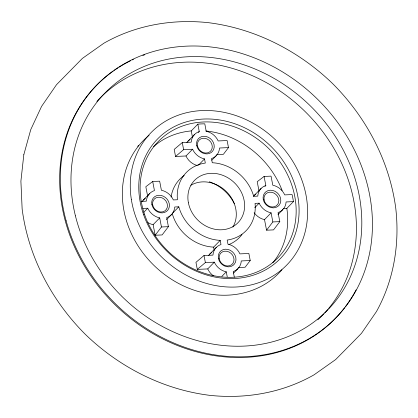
<?xml version="1.0" encoding="UTF-8"?>
<svg xmlns="http://www.w3.org/2000/svg" width="418" height="418" viewBox="0 0 418 418"><rect width="100%" height="100%" fill="white"/><g stroke="black" fill="none" stroke-linecap="round" stroke-linejoin="round"><path stroke-width="0.63" d="M227.225 276.8L226.274 271.846A15.168 13.073 44.2 0 1 214.319 262.164L207.741 268.915L197.301 269.391L195.943 262.332L204.01 255.508L212.961 255.105A15.168 13.073 44.2 0 1 221.007 244.514L220.213 240.376A41.711 35.943 44.2 0 1 178.794 206.811L174.714 206.999A15.168 13.073 44.2 0 1 166.667 217.59L168.412 226.66L162.132 234.932L155.167 235.245L161.452 226.979L159.707 217.903A15.168 13.073 44.2 0 1 147.753 208.216L142.867 208.436M153.584 146.629A83.422 71.891 44.2 0 1 191.256 130.907L197.829 124.156A83.422 71.891 44.2 0 1 204.794 123.838L206.22 131.268A15.168 13.073 44.2 0 1 218.175 140.95L227.126 140.547L228.484 147.606L223.4 154.289L216.644 154.597M259.014 191.031L257.211 181.694L264.082 176.448L271.042 176.135L272.792 185.211A15.168 13.073 44.2 0 1 284.742 194.898L292.067 194.563A83.422 71.891 44.2 0 1 293.426 201.622L286.1 201.957A15.168 13.073 44.2 0 1 278.054 212.548L279.799 221.618L273.518 229.89L266.553 230.203L272.839 221.937L271.094 212.861A15.168 13.073 44.2 0 1 259.139 203.174L255.058 203.362A41.711 35.943 44.2 0 1 227.173 240.057L227.972 244.196A15.168 13.073 44.2 0 1 239.922 253.883L248.872 253.48L250.23 260.534L245.147 267.222L238.391 267.53M187.938 141.253L194.516 134.502M198.383 132.48L199.261 131.581L197.829 124.156M199.261 131.581A15.168 13.073 44.2 0 0 191.214 142.172L182.264 142.58L174.196 149.398L175.555 156.457L185.994 155.982L192.573 149.231A15.168 13.073 44.2 0 0 204.527 158.918L205.322 163.057A41.711 35.943 44.2 0 0 177.436 199.752L173.355 199.94A15.168 13.073 44.2 0 0 161.4 190.253L159.655 181.177L152.695 181.49L145.825 186.736L147.627 196.073M143.118 200.243L149.696 193.487M143.808 212.271L147.753 208.216M198.388 165.22L204.527 158.918M211.848 160.183L216.231 155.684M155.167 235.245L153.129 224.659L159.707 217.903M178.794 206.811L172.221 213.567A41.711 35.943 44.2 0 0 213.635 247.127L214.204 250.084M166.589 219.622L171.411 214.669M254.505 195.201L261.083 188.445M264.949 186.428L265.827 185.524L264.082 176.448M213.635 247.127L220.213 240.376M254.755 207.678L259.139 203.174M209.684 254.186L216.263 247.43M266.553 230.203L264.516 219.617L271.094 212.861M277.975 214.58L282.798 209.627M272.813 262.755A83.422 71.891 44.2 0 0 286.852 208.378L293.426 201.622M221.89 276.35L226.274 271.846M233.594 273.116L237.978 268.612M175.555 156.457L183.622 149.634L192.573 149.231M197.301 269.391L205.369 262.567L214.319 262.164M228.484 147.606L219.534 148.009A15.168 13.073 44.2 0 1 211.487 158.6L212.281 162.738A41.711 35.943 44.2 0 1 253.7 196.303L257.781 196.115A15.168 13.073 44.2 0 1 265.827 185.524M140.897 201.408L146.394 201.157A15.168 13.073 44.2 0 1 154.441 190.566L152.695 181.49M283.19 208.545L286.852 208.378M161.452 226.979L168.412 226.66M272.839 221.937L279.799 221.618M250.23 260.534L241.28 260.942A15.168 13.073 44.2 0 1 233.234 271.533L234.305 277.103M191.256 130.907L192.447 137.099M182.264 142.58L183.622 149.634M204.01 255.508L205.369 262.567M205.787 130.97A83.422 71.891 44.2 0 1 282.15 190.509M137.7 146.373A94.802 81.693 44.2 0 1 138.567 145.448M344.563 307.779A166.85 143.782 44.2 0 1 112.014 301.733A166.85 143.782 44.2 0 1 113.236 71.097M114.292 70.355A166.85 143.782 44.2 0 1 118.048 67.841M119.146 67.146A166.85 143.782 44.2 0 1 130.505 60.788M132.26 59.931A166.85 143.782 44.2 0 1 133.441 59.377M142.867 55.437A166.85 143.782 44.2 0 1 144.68 54.779M356.115 289.852A166.85 143.782 44.2 0 1 345.341 306.755M96.845 101.422A155.475 133.979 44.2 0 1 298.844 105.686A155.475 133.979 44.2 0 1 328.574 308.526M327.754 309.508A155.475 133.979 44.2 0 1 324.739 312.925M323.851 313.881A155.475 133.979 44.2 0 1 317.821 319.848M281.967 269.746A94.802 81.693 44.2 0 1 152.528 263.983A94.802 81.693 44.2 0 1 149.085 135.317M153.129 224.659A15.168 13.073 44.2 0 1 147.888 222.559M142.042 201.523A15.168 13.073 44.2 0 1 145.297 198.503M242.032 234.535A41.711 35.943 44.2 0 1 228.897 244.582M171.077 197.04A41.711 35.943 44.2 0 1 184.202 175.45M197.348 165.533A15.168 13.073 44.2 0 1 185.994 155.982M186.862 142.533A15.168 13.073 44.2 0 1 190.117 139.513M264.516 219.617A15.168 13.073 44.2 0 1 254.144 212.694M253.428 196.481A15.168 13.073 44.2 0 1 255.759 194.093M213.389 275.791A15.168 13.073 44.2 0 1 207.741 268.915M208.608 255.466A15.168 13.073 44.2 0 1 211.863 252.446M209.293 181.778A38.681 33.33 44.2 0 1 213.577 183.492M214.173 183.774A38.681 33.33 44.2 0 1 234.393 203.775M190.864 185.263A30.336 26.141 44.2 0 1 226.451 191.658A30.336 26.141 44.2 0 1 232.857 227.11M23.81 154.738L20.9 181.172L22.144 209.021C28.241 256.448 51.581 300.563 85.225 334.248C119.459 367.422 163.971 390.099 211.529 395.553L212.203 395.59C247.472 398.866 283.179 392.434 314.085 374.8L335.633 359.579L353.419 341.59L361.471 333.324L376.425 311.609C393.678 280.556 399.66 244.828 395.914 209.669L395.856 208.979C389.759 161.552 366.419 117.437 332.775 83.752C298.541 50.578 254.029 27.901 206.471 22.447L205.797 22.41C170.528 19.134 134.821 25.566 103.915 43.2L82.367 58.421L56.529 84.676L41.575 106.391L30.754 129.622L23.81 154.738M144.633 214.627A83.422 71.891 44.2 0 0 277.562 258.167A83.422 71.891 44.2 0 0 232.189 126.09A83.422 71.891 44.2 0 0 144.633 214.627M218.421 258.418A9.478 8.172 44.2 0 0 232.941 265.467A9.478 8.172 44.2 0 0 229.999 250.183A9.478 8.172 44.2 0 0 218.421 258.418M263.241 199.428A9.478 8.172 44.2 0 0 277.761 206.482A9.478 8.172 44.2 0 0 274.819 191.198A9.478 8.172 44.2 0 0 263.241 199.428M196.674 145.485A9.478 8.172 44.2 0 0 211.194 152.533A9.478 8.172 44.2 0 0 208.253 137.256A9.478 8.172 44.2 0 0 196.674 145.485M151.854 204.47A9.478 8.172 44.2 0 0 166.374 211.524A9.478 8.172 44.2 0 0 163.433 196.241A9.478 8.172 44.2 0 0 151.854 204.47M188.403 202.819A30.336 26.141 44.2 0 0 234.879 225.375A30.336 26.141 44.2 0 0 225.464 176.474A30.336 26.141 44.2 0 0 188.403 202.819M219.272 258.904A7.963 6.86 44.2 0 0 231.473 264.829A7.963 6.86 44.2 0 0 229.001 251.991A7.963 6.86 44.2 0 0 219.272 258.904M66.128 220.824A166.85 143.782 44.2 0 0 327.994 325.272A166.85 143.782 44.2 0 0 255.022 58.159A166.85 143.782 44.2 0 0 66.128 220.824M75.418 215.84A155.475 133.979 44.2 0 0 317.764 319.018A155.475 133.979 44.2 0 0 255.962 69.398A155.475 133.979 44.2 0 0 75.418 215.84M131.351 199.553A94.802 81.693 44.2 0 0 274.704 274.903A94.802 81.693 44.2 0 0 250.737 121.941A94.802 81.693 44.2 0 0 131.351 199.553M143.431 214.209A85.7 73.85 44.2 0 0 279.987 258.935A85.7 73.85 44.2 0 0 233.375 123.253A85.7 73.85 44.2 0 0 143.431 214.209M152.706 204.961A7.963 6.86 44.2 0 0 164.906 210.881A7.963 6.86 44.2 0 0 162.435 198.043A7.963 6.86 44.2 0 0 152.706 204.961M264.092 199.919A7.963 6.86 44.2 0 0 276.293 205.839A7.963 6.86 44.2 0 0 273.821 193.001A7.963 6.86 44.2 0 0 264.092 199.919M197.526 145.971A7.963 6.86 44.2 0 0 209.726 151.896A7.963 6.86 44.2 0 0 207.255 139.058A7.963 6.86 44.2 0 0 197.526 145.971"/></g></svg>
